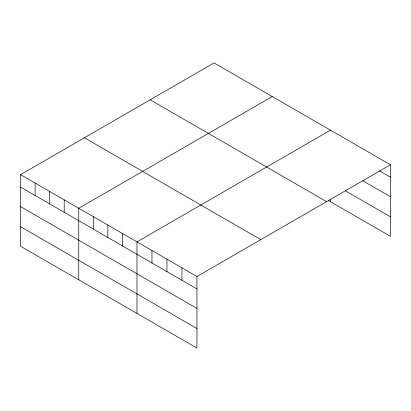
<?xml version="1.0" encoding="UTF-8"?>
<svg xmlns="http://www.w3.org/2000/svg" width="411" height="411" viewBox="0 0 411 411"><rect width="100%" height="100%" fill="white"/><g stroke="black" fill="none" stroke-linecap="round" stroke-linejoin="round"><path stroke-width="0.62" d="M328.322 200.465L390.45 236.335L390.45 164.78L214.059 62.94L20.55 174.665L20.55 246.22L196.941 348.06L196.941 276.5L20.55 174.665M272.267 96.549L78.758 208.269L78.758 279.824M330.475 130.153L136.971 241.879L136.971 313.434M196.941 276.5L390.45 164.78M379.343 170.786L390.45 177.198M362.687 180.681L390.45 196.715M345.471 190.853L390.45 216.823M150.2 99.811L326.591 201.647M84.409 137.793L260.8 239.634M20.55 187.077L196.941 288.918M20.55 206.594L196.941 308.435M20.55 226.702L196.941 328.543M330.475 199.196L330.475 201.714M181.95 267.844L181.95 280.261M166.953 259.187L166.953 271.604M151.962 250.53L151.962 262.948M122.416 233.474L122.416 245.891M107.862 225.074L107.862 237.486M93.312 216.669L93.312 229.086M64.208 199.869L64.208 212.282M49.654 191.464L49.654 203.882M35.105 183.065L35.105 195.482"/></g></svg>
